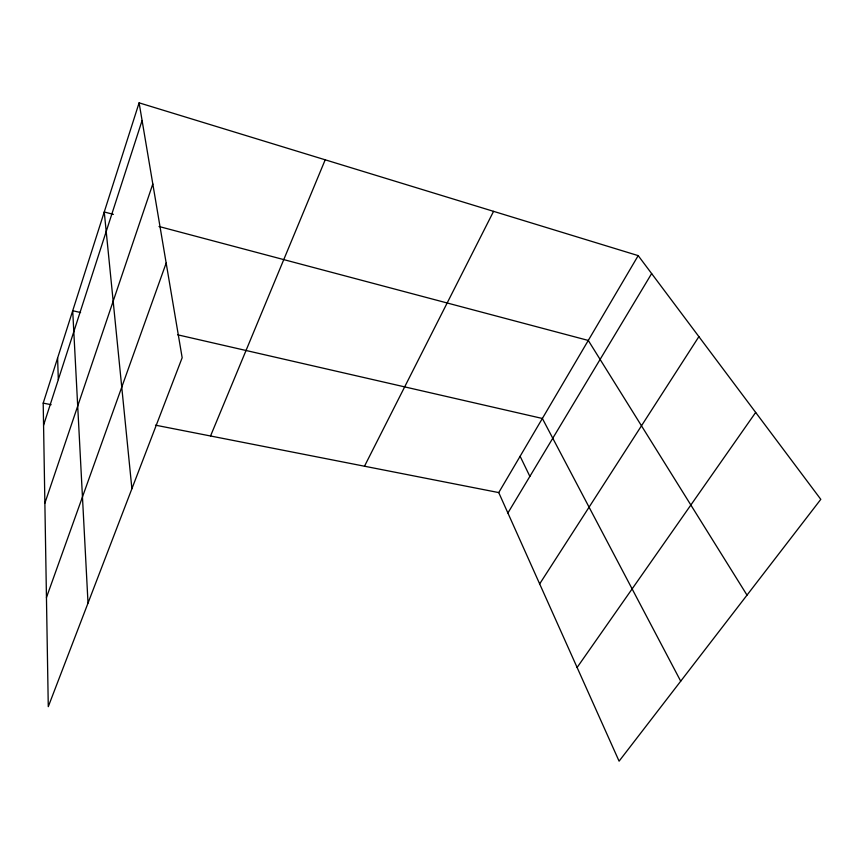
<?xml version="1.0" encoding="UTF-8"?>
<svg xmlns="http://www.w3.org/2000/svg" width="864" height="864" viewBox="0 0 864 864"><rect width="100%" height="100%" fill="white"/><g stroke="black" fill="none" stroke-linecap="round" stroke-linejoin="round"><path stroke-width="1.3" d="M139.104 102.838L182.164 357.728L48.276 706.666L43.2 403.132L139.104 102.838L638.194 255.625L820.8 499.349L619.088 761.162L498.744 492.588L638.194 255.625M43.567 425.218L142.085 120.517M44.874 503.172L152.809 183.978M46.451 597.542L166.169 263.056M210.535 435.985L325.199 159.808M364.489 466.225L493.571 211.345M507.892 513L651.64 273.575M539.665 583.902L698.89 336.636M577.109 667.483L755.676 412.43M43.2 403.132L51.149 404.687M155.477 425.174L498.744 492.588M80.59 312.53L72.706 310.727L88.02 603.083M177.736 334.822L542.365 418.468L680.713 681.178M113.378 214.391L104.252 211.961L131.9 488.711M159.019 226.498L588.276 340.438L747.014 595.123M520.117 456.278L529.87 476.388M57.607 358.031L58.32 379.609"/></g></svg>
